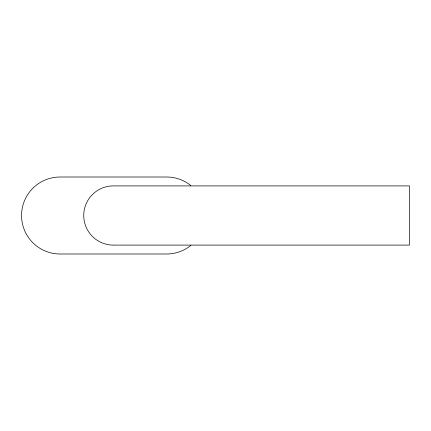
<?xml version="1.0" encoding="UTF-8"?>
<svg xmlns="http://www.w3.org/2000/svg" width="431" height="431" viewBox="0 0 431 431"><rect width="100%" height="100%" fill="white"/><g stroke="black" fill="none" stroke-linecap="round" stroke-linejoin="round"><path stroke-width="0.65" d="M114.845 185.912L409.45 185.912L409.45 245.088L113.762 245.088M113.498 245.11A29.61 29.61 0 0 1 83.738 215.01A29.61 29.61 0 0 1 114.474 185.912M190.874 245.411A38.494 38.494 0 0 1 166.641 253.994L60.044 253.994A38.494 38.494 0 0 1 21.55 215.5A38.494 38.494 0 0 1 60.044 177.006L166.641 177.006A38.494 38.494 0 0 1 190.874 185.589"/></g></svg>
